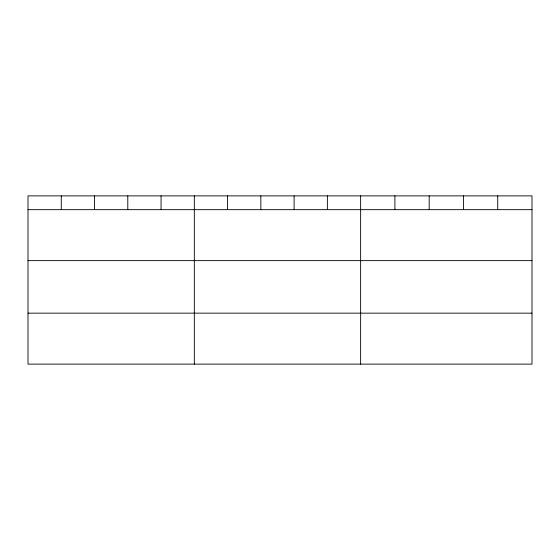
<?xml version="1.0" encoding="UTF-8"?>
<svg xmlns="http://www.w3.org/2000/svg" width="560" height="560" viewBox="0 0 560 560"><rect width="100%" height="100%" fill="white"/><g stroke="black" fill="none" stroke-linecap="round" stroke-linejoin="round"><path stroke-width="0.84" d="M532 260.638L532 195.874L28 195.874L28 364.126L532 364.126L532 260.638L28 260.638M28 209.664L532 209.664M28 313.152L532 313.152M497.728 195.874L497.728 209.664M463.456 195.874L463.456 209.664M429.184 195.874L429.184 209.664M394.912 195.874L394.912 209.664M360.64 195.874L360.64 364.126M327.376 195.874L327.376 209.664M294.112 195.874L294.112 209.664M260.848 195.874L260.848 209.664M227.584 195.874L227.584 209.664M194.32 195.874L194.32 364.126M161.056 195.874L161.056 209.664M127.792 195.874L127.792 209.664M94.528 195.874L94.528 209.664M61.264 195.874L61.264 209.664"/></g></svg>
